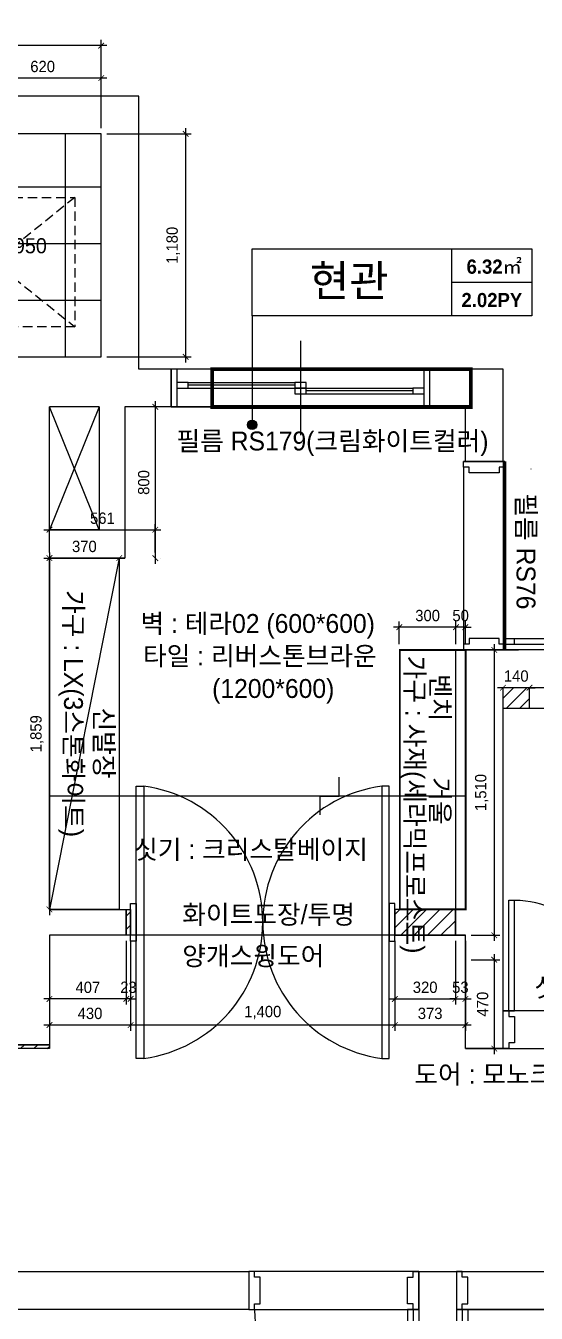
# Model space of a CAD drawing. Header units: millimetres. Extents: x 359270 to 411470, y 57550 to 89768.
# Drawn here: x 374174 to 376879, y 66570 to 73382 of the extents above; entities that cross this region are included whole.
import ezdxf
from ezdxf.enums import TextEntityAlignment as Align

# ---------------------------------------------------------------- set-up
doc = ezdxf.new("R2010")
doc.units = ezdxf.units.MM
doc.header["$LTSCALE"] = 100
doc.header["$PDMODE"] = 3
for name, pattern in [('DASHDOT', [25.4, 12.7, -6.35, 0, -6.35]), ('DASHED', [0.75, 0.5, -0.25]), ('DASHEDX2', [1.5, 1, -0.5])]:
    doc.linetypes.add(name, pattern=pattern)
doc.layers.get('DEFPOINTS').update_dxf_attribs({"color": 248})
for name, color, linetype in [('0-ELC TEXT', 7, 'Continuous'), ('03-TEXT', 3, 'Continuous'), ('03-WAL NEW', 3, 'Continuous'), ('04_FUR', 6, 'Continuous'), ('06-FUR', 6, 'Continuous'), ('07-DIM WAL', 5, 'Continuous'), ('08-HAT', 8, 'Continuous'), ('3.기호.계단선', 30, 'Continuous'), ('C-WALL1', 2, 'Continuous'), ('CO-DO-FR', 7, 'Continuous'), ('CO-DOOR', 8, 'Continuous'), ('F-DOOR', 6, 'Continuous'), ('F-WIN', 4, 'Continuous'), ('FUR', 8, 'DASHED'), ('도면층4', 4, 'Continuous'), ('도면층5', 5, 'Continuous'), ('설비', 140, 'Continuous')]:
    doc.layers.add(name, color=color, linetype=linetype)
doc.styles.add('HY 울릉도 L', font='')
doc.styles.add('넥슨고딕', font='NEXONLv1GothicBold.ttf')
doc.styles.add('코레일둥고', font='Korail_Round_Gothic_Medium.ttf')
doc.styles.get('HY 울릉도 L').set_extended_font_data('HY울릉도L')
doc.linetypes.add('ZIGZAG', pattern='A,0.0001,-0.2,[131,ltypeshp.shx,S=0.2,R=0,X=-0.2,Y=0],-0.4,[131,ltypeshp.shx,S=0.2,R=180,X=0.2,Y=0],-0.2', length=0.8001)
doc.dimstyles.new('30', dxfattribs={"dimscale": 30, "dimtxt": 2, "dimasz": 1, "dimexe": 1, "dimexo": 1, "dimgap": 1, "dimtad": 1, "dimdec": 0, "dimrnd": 0.05, "dimdsep": 46, "dimlunit": 6, "dimtxsty": 'HY 울릉도 L', "dimblk": 'ARCHTICK', "dimcen": 2.5, "dimdle": 1, "dimclrd": 133, "dimclre": 133, "dimclrt": 30, "dimadec": 0, "dimazin": 0, "dimtfac": 1, "dimtdec": 0, "dimtix": 1, "dimtmove": 2, "dimatfit": 3, "dimldrblk": 'ARCHTICK', "dimfxl": 1, "dimlwd": -1, "dimlwe": -1, "dimarcsym": 0})
pattern_1 = [(45, (0, 0), (-35.355339, 35.355339), [])]

# ---------------------------------------------------------------- blocks, each defined once
blk = doc.blocks.new('door')
at = {"layer": '도면층4'}
for p, q in [((30, 1040), (60, 1040)), ((30, 200), (30, 1040)), ((60, 200), (60, 1040)), ((900, 200), (0, 200)), ((30, 200), (60, 200)), ((0, 0), (900, 0))]:
    blk.add_line(p, q, dxfattribs=at)
for points in [[(0, 200), (30, 200), (30, 170), (60, 170), (60, 30), (30, 30), (30, 0), (0, 0), (0, 200)], [(900, 200), (870, 200), (870, 170), (840, 170), (840, 30), (870, 30), (870, 0), (900, 0), (900, 200)]]:
    blk.add_lwpolyline(points, dxfattribs=at)
at = {"layer": '도면층5'}
blk.add_arc((17.6, 188), 852.5, 0.80402, 86.9832, dxfattribs=at)
blk = doc.blocks.new('FLLROP')
blk.add_line((376503, 68570), (374300, 68570))
at = {"layer": 'C-WALL1'}
for p, q in [((374774, 73010), (373954, 73010)), ((374774, 71564.9), (374774, 73010)), ((374574, 72810), (373954, 72810)), ((374574, 71630), (374574, 72810)), ((373500, 71630), (374574, 71630)), ((376702.5, 71564.9), (374774, 71564.9)), ((376702.5, 71076.5), (376702.5, 71564.9)), ((374564, 71365.3), (374300, 71365.3)), ((374300, 70715.3), (374300, 71365.3)), ((374564, 71365.3), (374564, 70715.3)), ((376503, 71365.3), (374700, 71365.3)), ((374700, 71365.3), (374700, 70565.3)), ((376503, 71076.5), (376503, 71365.3)), ((376503, 71076.5), (376702.5, 71076.5)), ((374564, 70715.3), (374300, 70715.3)), ((374300, 69162.8), (374300, 70565.3)), ((374700, 70565.3), (374300, 70565.3)), ((379611, 70079.5), (376503, 70079.5)), ((376503, 68706.3), (376503, 70079.5)), ((376702.5, 67970), (376702.5, 69879.5)), ((379193, 69879.5), (376702.5, 69879.5)), ((374300, 69169.8), (374300, 68706.3)), ((374300, 68570), (374300, 67990)), ((376503, 67970), (376503, 68570)), ((374300, 67990), (373400, 67990)), ((376503, 67970), (377981, 67970)), ((376702.5, 67970), (376503, 67970)), ((376702.5, 67970), (376503, 67970)), ((373046, 66790), (375356, 66790)), ((376256, 66590), (376256, 66790)), ((376256, 66790), (376456, 66790)), ((376456, 66790), (376456, 66590)), ((376456, 66790), (377396, 66790)), ((375356, 66590), (373246, 66590)), ((376256, 66590), (376256, 62330)), ((376456, 66590), (377396, 66590)), ((376456, 66590), (376456, 62322))]:
    blk.add_line(p, q, dxfattribs=at)
at = {"layer": 'C-WALL1', "color": 1}
for p, q in [((374564, 71365.3), (374300, 70715.3)), ((374564, 70715.3), (374300, 71365.3))]:
    blk.add_line(p, q, dxfattribs=at)
at = {"layer": 'C-WALL1'}
for points in [[(374300, 68706.3), (374707, 68706.3), (374707, 68570), (374300, 68570)], [(376503, 68706.3), (376450, 68706.3), (376450, 68570), (376503, 68570)]]:
    blk.add_lwpolyline(points, dxfattribs=at)
at = {"layer": 'F-DOOR'}
for p, q in [((376712.8, 71076.5), (376492.8, 71076.5)), ((376492.8, 71046.5), (376492.8, 70109.5)), ((376712.8, 70109.5), (376712.8, 71046.5)), ((376712.8, 70139.5), (377649.8, 70139.5)), ((376712.8, 70109.5), (376712.8, 70139.5)), ((376712.8, 70109.5), (377649.8, 70109.5)), ((376564, 70079.5), (376784, 70079.5)), ((376784, 70079.5), (376564, 70079.5))]:
    blk.add_line(p, q, dxfattribs=at)
for points in [[(376712.8, 71076.5), (376712.8, 71046.5), (376682.8, 71046.5), (376682.8, 71016.5), (376522.8, 71016.5), (376522.8, 71046.5), (376492.8, 71046.5), (376492.8, 71076.5), (376712.8, 71076.5)], [(376712.8, 70079.5), (376712.8, 70109.5), (376682.8, 70109.5), (376682.8, 70139.5), (376522.8, 70139.5), (376522.8, 70109.5), (376492.8, 70109.5), (376492.8, 70079.5), (376712.8, 70079.5)]]:
    blk.add_lwpolyline(points, dxfattribs=at)
at = {"layer": 'F-DOOR', "color": 1, "linetype": 'DASHDOT', "ltscale": 0.3}
blk.add_arc((376712.8, 70109.5), 937, 0, 90, dxfattribs=at)
at = {"layer": 'F-WIN'}
for p, q in [((375629.3, 71714.9), (375629.3, 71214.9)), ((376314.3, 71564.9), (374944.3, 71564.9)), ((374944.3, 71364.9), (374944.3, 71564.9)), ((376314.3, 71564.9), (374944.3, 71564.9)), ((374944.3, 71564.9), (374944.3, 71364.9)), ((374974.3, 71564.9), (374974.3, 71364.9)), ((376284.3, 71364.9), (376284.3, 71564.9)), ((376314.3, 71364.9), (376314.3, 71564.9)), ((376314.3, 71364.9), (376314.3, 71564.9)), ((376314.3, 71364.9), (376314.3, 71564.9)), ((375034.3, 71494.9), (375599.3, 71494.9)), ((375599.3, 71479.9), (375034.3, 71479.9)), ((375034.3, 71464.9), (375599.3, 71464.9)), ((375659.3, 71464.9), (376224.3, 71464.9)), ((376224.3, 71449.9), (375659.3, 71449.9)), ((375659.3, 71434.9), (376224.3, 71434.9)), ((376314.3, 71364.9), (374944.3, 71364.9)), ((374944.3, 71364.9), (376314.3, 71364.9))]:
    blk.add_line(p, q, dxfattribs=at)
for points in [[(375034.3, 71464.9), (375034.3, 71494.9), (374974.3, 71494.9), (374974.3, 71464.9)], [(375659.3, 71464.9), (375659.3, 71494.9), (375599.3, 71494.9), (375599.3, 71464.9)], [(375659.3, 71434.9), (375659.3, 71464.9), (375599.3, 71464.9), (375599.3, 71434.9)], [(376284.3, 71434.9), (376284.3, 71464.9), (376224.3, 71464.9), (376224.3, 71434.9)]]:
    blk.add_lwpolyline(points, close=True, dxfattribs=at)
at = {"layer": '도면층4'}
for p, q in [((376732.5, 68755), (376762.5, 68755)), ((376732.5, 68170), (376732.5, 68755)), ((376762.5, 68170), (376762.5, 68755)), ((377347.5, 68170), (376702.5, 68170)), ((376732.5, 68170), (376762.5, 68170)), ((376702.5, 67970), (377347.5, 67970))]:
    blk.add_line(p, q, dxfattribs=at)
blk.add_lwpolyline([(376702.5, 68170), (376732.5, 68170), (376732.5, 68140), (376762.5, 68140), (376762.5, 68000), (376732.5, 68000), (376732.5, 67970), (376702.5, 67970), (376702.5, 68170)], dxfattribs=at)
at = {"layer": '도면층5'}
blk.add_arc((376752.4, 68189), 565.4, 358.07205, 88.7229, dxfattribs=at)
at = {"layer": 'C-WALL1', "rotation": 180}
blk.add_blockref('door', (376256, 66790), dxfattribs=at)
at = {"layer": 'C-WALL1', "xscale": -1, "rotation": 180}
blk.add_blockref('door', (376456, 66790), dxfattribs=at)
blk = doc.blocks.new('_ArchTick')
at = {"color": 0, "linetype": 'ByBlock', "const_width": 0.15}
blk.add_lwpolyline([(-0.5, -0.5), (0.5, 0.5)], dxfattribs=at)
blk = doc.blocks.new('*D183')
at = {"layer": '07-DIM WAL', "color": 133}
blk.add_line((377472.5, 69879.5), (376812.5, 69879.5), dxfattribs=at)
at = {"layer": 'DEFPOINTS', "color": 0}
for p in [(376842.5, 69879.5), (376842.5, 69879.5), (377442.5, 69879.5)]:
    blk.add_point(p, dxfattribs=at)
at = {"layer": '07-DIM WAL', "color": 133, "xscale": 30, "yscale": 30, "zscale": 30, "rotation": 180}
blk.add_blockref('_ArchTick', (376842.5, 69879.5), dxfattribs=at)
at = {"layer": '07-DIM WAL', "color": 133, "xscale": 30, "yscale": 30, "zscale": 30}
blk.add_blockref('_ArchTick', (377442.5, 69879.5), dxfattribs=at)
at = {"layer": '07-DIM WAL', "color": 30, "insert": (377142.5, 69940.8), "char_height": 60, "attachment_point": 5, "style": 'HY 울릉도 L'}
blk.add_mtext('600', dxfattribs=at)
blk = doc.blocks.new('*D138')
at = {"layer": '07-DIM WAL', "color": 133}
for p, q in [((376702.5, 69879.5), (376672.5, 69879.5)), ((376842.5, 69879.5), (376702.5, 69879.5)), ((376842.5, 69879.5), (376872.5, 69879.5))]:
    blk.add_line(p, q, dxfattribs=at)
at = {"layer": 'DEFPOINTS', "color": 0}
for p in [(376702.5, 69879.5), (376702.5, 69879.5), (376842.5, 69879.5)]:
    blk.add_point(p, dxfattribs=at)
at = {"layer": '07-DIM WAL', "color": 133, "xscale": 30, "yscale": 30, "zscale": 30}
blk.add_blockref('_ArchTick', (376702.5, 69879.5), dxfattribs=at)
at = {"layer": '07-DIM WAL', "color": 133, "xscale": 30, "yscale": 30, "zscale": 30, "rotation": 180}
blk.add_blockref('_ArchTick', (376842.5, 69879.5), dxfattribs=at)
at = {"layer": '07-DIM WAL', "color": 30, "insert": (376772.5, 69940.8), "char_height": 60, "attachment_point": 5, "style": 'HY 울릉도 L'}
blk.add_mtext('140', dxfattribs=at)
blk = doc.blocks.new('*D184')
at = {"layer": '07-DIM WAL', "color": 133}
for p, q in [((376483, 70199.5), (376123.2, 70199.5)), ((376153.2, 70109.5), (376153.2, 70229.5)), ((376453, 70109.5), (376453, 70229.5))]:
    blk.add_line(p, q, dxfattribs=at)
at = {"layer": 'DEFPOINTS', "color": 0}
for p in [(376153.2, 70199.5), (376153.2, 70079.5), (376453, 70079.5)]:
    blk.add_point(p, dxfattribs=at)
at = {"layer": '07-DIM WAL', "color": 133, "xscale": 30, "yscale": 30, "zscale": 30, "rotation": 180}
blk.add_blockref('_ArchTick', (376153.2, 70199.5), dxfattribs=at)
at = {"layer": '07-DIM WAL', "color": 133, "xscale": 30, "yscale": 30, "zscale": 30}
blk.add_blockref('_ArchTick', (376453, 70199.5), dxfattribs=at)
at = {"layer": '07-DIM WAL', "color": 30, "insert": (376303.1, 70260.9), "char_height": 60, "attachment_point": 5, "style": 'HY 울릉도 L'}
blk.add_mtext('300', dxfattribs=at)
blk = doc.blocks.new('*D139')
at = {"layer": '07-DIM WAL', "color": 133}
for p, q in [((376655.8, 70109.5), (376655.8, 68540)), ((376533, 70079.5), (376685.8, 70079.5)), ((376533, 68570), (376685.8, 68570))]:
    blk.add_line(p, q, dxfattribs=at)
at = {"layer": 'DEFPOINTS', "color": 0}
for p in [(376503, 70079.5), (376503, 68570), (376655.8, 68570)]:
    blk.add_point(p, dxfattribs=at)
at = {"layer": '07-DIM WAL', "color": 133, "xscale": 30, "yscale": 30, "zscale": 30}
for p, rotation in [((376655.8, 70079.5), 90), ((376655.8, 68570), 270)]:
    blk.add_blockref('_ArchTick', p, dxfattribs=dict(at, rotation=rotation))
at = {"layer": '07-DIM WAL', "color": 30, "insert": (376589.8, 69324.8), "char_height": 60, "attachment_point": 5, "rotation": 90, "style": 'HY 울릉도 L'}
blk.add_mtext('1,510', dxfattribs=at)
blk = doc.blocks.new('*D166')
at = {"layer": '07-DIM WAL', "color": 133}
for p, q in [((374300, 70595.3), (374300, 68676.3)), ((374330, 70565.3), (374330, 70565.3)), ((374330, 68706.3), (374330, 68706.3))]:
    blk.add_line(p, q, dxfattribs=at)
at = {"layer": 'DEFPOINTS', "color": 0}
for p in [(374300, 70565.3), (374300, 68706.3), (374300, 68706.3)]:
    blk.add_point(p, dxfattribs=at)
at = {"layer": '07-DIM WAL', "color": 133, "xscale": 30, "yscale": 30, "zscale": 30}
for p, rotation in [((374300, 70565.3), 90), ((374300, 68706.3), 270)]:
    blk.add_blockref('_ArchTick', p, dxfattribs=dict(at, rotation=rotation))
at = {"layer": '07-DIM WAL', "color": 30, "insert": (374234, 69635.8), "char_height": 60, "attachment_point": 5, "rotation": 90, "style": 'HY 울릉도 L'}
blk.add_mtext('1,859', dxfattribs=at)
blk = doc.blocks.new('*D193')
at = {"layer": '07-DIM WAL', "color": 133}
for p, q in [((374270, 70565.3), (374700, 70565.3)), ((374300, 70535.3), (374300, 70535.3))]:
    blk.add_line(p, q, dxfattribs=at)
at = {"layer": 'DEFPOINTS', "color": 0}
for p in [(374300, 70565.3), (374670, 70565.3), (374670, 70565.3)]:
    blk.add_point(p, dxfattribs=at)
at = {"layer": '07-DIM WAL', "color": 133, "xscale": 30, "yscale": 30, "zscale": 30, "rotation": 180}
blk.add_blockref('_ArchTick', (374300, 70565.3), dxfattribs=at)
at = {"layer": '07-DIM WAL', "color": 133, "xscale": 30, "yscale": 30, "zscale": 30}
blk.add_blockref('_ArchTick', (374670, 70565.3), dxfattribs=at)
at = {"layer": '07-DIM WAL', "color": 30, "insert": (374485, 70626.7), "char_height": 60, "attachment_point": 5, "style": 'HY 울릉도 L'}
blk.add_mtext('370', dxfattribs=at)
blk = doc.blocks.new('*D177')
at = {"layer": '07-DIM WAL', "color": 133}
for p, q in [((376655.8, 68470), (376655.8, 67940)), ((376533, 68440), (376685.8, 68440)), ((376533, 67970), (376685.8, 67970))]:
    blk.add_line(p, q, dxfattribs=at)
at = {"layer": 'DEFPOINTS', "color": 0}
for p in [(376503, 68440), (376503, 67970), (376655.8, 67970)]:
    blk.add_point(p, dxfattribs=at)
at = {"layer": '07-DIM WAL', "color": 133, "xscale": 30, "yscale": 30, "zscale": 30}
for p, rotation in [((376655.8, 68440), 90), ((376655.8, 67970), 270)]:
    blk.add_blockref('_ArchTick', p, dxfattribs=dict(at, rotation=rotation))
at = {"layer": '07-DIM WAL', "color": 30, "insert": (376594.5, 68205), "char_height": 60, "attachment_point": 5, "rotation": 90, "style": 'HY 울릉도 L'}
blk.add_mtext('470', dxfattribs=at)
blk = doc.blocks.new('*D202')
at = {"layer": '07-DIM WAL', "color": 133}
for p, q in [((376453, 70199.5), (376423, 70199.5)), ((376453, 70109.5), (376453, 70229.5)), ((376503, 70199.5), (376453, 70199.5)), ((376503, 70109.5), (376503, 70229.5)), ((376503, 70199.5), (376533, 70199.5))]:
    blk.add_line(p, q, dxfattribs=at)
at = {"layer": 'DEFPOINTS', "color": 0}
for p in [(376453, 70199.5), (376453, 70079.5), (376503, 70079.5)]:
    blk.add_point(p, dxfattribs=at)
at = {"layer": '07-DIM WAL', "color": 133, "xscale": 30, "yscale": 30, "zscale": 30}
blk.add_blockref('_ArchTick', (376453, 70199.5), dxfattribs=at)
at = {"layer": '07-DIM WAL', "color": 133, "xscale": 30, "yscale": 30, "zscale": 30, "rotation": 180}
blk.add_blockref('_ArchTick', (376503, 70199.5), dxfattribs=at)
at = {"layer": '07-DIM WAL', "color": 30, "insert": (376478, 70260.8), "char_height": 60, "attachment_point": 5, "style": 'HY 울릉도 L'}
blk.add_mtext('50', dxfattribs=at)
blk = doc.blocks.new('*D178')
at = {"layer": '07-DIM WAL', "color": 133}
for p, q in [((374270, 70715.3), (374890.8, 70715.3)), ((374300, 70595.3), (374300, 70745.3)), ((374860.8, 70595.3), (374860.8, 70745.3))]:
    blk.add_line(p, q, dxfattribs=at)
at = {"layer": 'DEFPOINTS', "color": 0}
for p in [(374860.8, 70715.3), (374300, 70565.3), (374860.8, 70565.3)]:
    blk.add_point(p, dxfattribs=at)
at = {"layer": '07-DIM WAL', "color": 133, "xscale": 30, "yscale": 30, "zscale": 30, "rotation": 180}
blk.add_blockref('_ArchTick', (374300, 70715.3), dxfattribs=at)
at = {"layer": '07-DIM WAL', "color": 133, "xscale": 30, "yscale": 30, "zscale": 30}
blk.add_blockref('_ArchTick', (374860.8, 70715.3), dxfattribs=at)
at = {"layer": '07-DIM WAL', "color": 30, "insert": (374580.4, 70776), "char_height": 60, "attachment_point": 5, "style": 'HY 울릉도 L'}
blk.add_mtext('561', dxfattribs=at)
blk = doc.blocks.new('*D274')
at = {"color": 133}
for p, q in [((374860.8, 71395.3), (374860.8, 70535.3)), ((374890.8, 71365.3), (374890.8, 71365.3)), ((374890.8, 70565.3), (374890.8, 70565.3))]:
    blk.add_line(p, q, dxfattribs=at)
at = {"layer": 'DEFPOINTS', "color": 0}
for p in [(374860.8, 71365.3), (374860.8, 70565.3), (374860.8, 70565.3)]:
    blk.add_point(p, dxfattribs=at)
at = {"color": 133, "xscale": 30, "yscale": 30, "zscale": 30}
for p, rotation in [((374860.8, 71365.3), 90), ((374860.8, 70565.3), 270)]:
    blk.add_blockref('_ArchTick', p, dxfattribs=dict(at, rotation=rotation))
at = {"color": 30, "insert": (374799.5, 70965.3), "char_height": 60, "attachment_point": 5, "rotation": 90, "style": 'HY 울릉도 L'}
blk.add_mtext('800', dxfattribs=at)
blk = doc.blocks.new('D-016')
at = {"layer": 'CO-DO-FR'}
for points in [[(0, 200), (30, 200), (30, 0), (0, 0)], [(1400, 200), (1370, 200), (1370, 0), (1400, 0)]]:
    blk.add_lwpolyline(points, close=True, dxfattribs=at)
at = {"layer": 'CO-DOOR'}
for points in [[(30, -620), (30, 820), (70, 820), (70, -620)], [(1370, -620), (1370, 820), (1330, 820), (1330, -620)]]:
    blk.add_lwpolyline(points, close=True, dxfattribs=at)
for centre, start, end in [((-26.4, 100), 277.62815, 82.37185), ((1426.4, 100), 97.62815, 262.37185)]:
    blk.add_arc(centre, 726.4, start, end, dxfattribs=at)
blk = doc.blocks.new('*D275')
at = {"color": 133}
for p, q in [((376130, 68540), (376130, 68202.6)), ((376450, 68540), (376450, 68202.6)), ((376100, 68232.6), (376480, 68232.6))]:
    blk.add_line(p, q, dxfattribs=at)
at = {"layer": 'DEFPOINTS', "color": 0}
for p in [(376130, 68570), (376450, 68570), (376450, 68232.6)]:
    blk.add_point(p, dxfattribs=at)
at = {"color": 133, "xscale": 30, "yscale": 30, "zscale": 30, "rotation": 180}
blk.add_blockref('_ArchTick', (376130, 68232.6), dxfattribs=at)
at = {"color": 133, "xscale": 30, "yscale": 30, "zscale": 30}
blk.add_blockref('_ArchTick', (376450, 68232.6), dxfattribs=at)
at = {"color": 30, "insert": (376290, 68293.9), "char_height": 60, "attachment_point": 5, "style": 'HY 울릉도 L'}
blk.add_mtext('320', dxfattribs=at)
blk = doc.blocks.new('*D276')
at = {"color": 133}
for p, q in [((376450, 68540), (376450, 68202.6)), ((376503, 68540), (376503, 68202.6)), ((376450, 68232.6), (376420, 68232.6)), ((376450, 68232.6), (376503, 68232.6)), ((376503, 68232.6), (376533, 68232.6))]:
    blk.add_line(p, q, dxfattribs=at)
at = {"layer": 'DEFPOINTS', "color": 0}
for p in [(376450, 68570), (376503, 68570), (376503, 68232.6)]:
    blk.add_point(p, dxfattribs=at)
at = {"color": 133, "xscale": 30, "yscale": 30, "zscale": 30}
blk.add_blockref('_ArchTick', (376450, 68232.6), dxfattribs=at)
at = {"color": 133, "xscale": 30, "yscale": 30, "zscale": 30, "rotation": 180}
blk.add_blockref('_ArchTick', (376503, 68232.6), dxfattribs=at)
at = {"color": 30, "insert": (376476.5, 68293.9), "char_height": 60, "attachment_point": 5, "style": 'HY 울릉도 L'}
blk.add_mtext('53', dxfattribs=at)
blk = doc.blocks.new('*D277')
at = {"color": 133}
for p, q in [((376130, 68540), (376130, 68064.5)), ((376503, 68540), (376503, 68064.5)), ((376533, 68094.5), (376100, 68094.5))]:
    blk.add_line(p, q, dxfattribs=at)
at = {"layer": 'DEFPOINTS', "color": 0}
for p in [(376130, 68570), (376503, 68570), (376130, 68094.5)]:
    blk.add_point(p, dxfattribs=at)
at = {"color": 133, "xscale": 30, "yscale": 30, "zscale": 30, "rotation": 180}
blk.add_blockref('_ArchTick', (376130, 68094.5), dxfattribs=at)
at = {"color": 133, "xscale": 30, "yscale": 30, "zscale": 30}
blk.add_blockref('_ArchTick', (376503, 68094.5), dxfattribs=at)
at = {"color": 30, "insert": (376316.5, 68155.8), "char_height": 60, "attachment_point": 5, "style": 'HY 울릉도 L'}
blk.add_mtext('373', dxfattribs=at)
blk = doc.blocks.new('*D278')
at = {"color": 133}
for p, q in [((374730, 68540), (374730, 68064.5)), ((376130, 68540), (376130, 68064.5)), ((376160, 68094.5), (374700, 68094.5))]:
    blk.add_line(p, q, dxfattribs=at)
at = {"layer": 'DEFPOINTS', "color": 0}
for p in [(374730, 68570), (376130, 68570), (374730, 68094.5)]:
    blk.add_point(p, dxfattribs=at)
at = {"color": 133, "xscale": 30, "yscale": 30, "zscale": 30, "rotation": 180}
blk.add_blockref('_ArchTick', (374730, 68094.5), dxfattribs=at)
at = {"color": 133, "xscale": 30, "yscale": 30, "zscale": 30}
blk.add_blockref('_ArchTick', (376130, 68094.5), dxfattribs=at)
at = {"color": 30, "insert": (375430, 68160.4), "char_height": 60, "attachment_point": 5, "style": 'HY 울릉도 L'}
blk.add_mtext('1,400', dxfattribs=at)
blk = doc.blocks.new('*D279')
at = {"color": 133}
for p, q in [((374707, 68540), (374707, 68202.6)), ((374730, 68540), (374730, 68202.6)), ((374707, 68232.6), (374677, 68232.6)), ((374730, 68232.6), (374707, 68232.6)), ((374730, 68232.6), (374760, 68232.6))]:
    blk.add_line(p, q, dxfattribs=at)
at = {"layer": 'DEFPOINTS', "color": 0}
for p in [(374707, 68570), (374730, 68570), (374707, 68232.6)]:
    blk.add_point(p, dxfattribs=at)
at = {"color": 133, "xscale": 30, "yscale": 30, "zscale": 30}
blk.add_blockref('_ArchTick', (374707, 68232.6), dxfattribs=at)
at = {"color": 133, "xscale": 30, "yscale": 30, "zscale": 30, "rotation": 180}
blk.add_blockref('_ArchTick', (374730, 68232.6), dxfattribs=at)
at = {"color": 30, "insert": (374718.5, 68293.9), "char_height": 60, "attachment_point": 5, "style": 'HY 울릉도 L'}
blk.add_mtext('23', dxfattribs=at)
blk = doc.blocks.new('*D280')
at = {"color": 133}
for p, q in [((374300, 68540), (374300, 68202.6)), ((374707, 68540), (374707, 68202.6)), ((374737, 68232.6), (374270, 68232.6))]:
    blk.add_line(p, q, dxfattribs=at)
at = {"layer": 'DEFPOINTS', "color": 0}
for p in [(374300, 68570), (374707, 68570), (374300, 68232.6)]:
    blk.add_point(p, dxfattribs=at)
at = {"color": 133, "xscale": 30, "yscale": 30, "zscale": 30, "rotation": 180}
blk.add_blockref('_ArchTick', (374300, 68232.6), dxfattribs=at)
at = {"color": 133, "xscale": 30, "yscale": 30, "zscale": 30}
blk.add_blockref('_ArchTick', (374707, 68232.6), dxfattribs=at)
at = {"color": 30, "insert": (374503.5, 68293.8), "char_height": 60, "attachment_point": 5, "style": 'HY 울릉도 L'}
blk.add_mtext('407', dxfattribs=at)
blk = doc.blocks.new('*D281')
at = {"color": 133}
for p, q in [((374300, 68540), (374300, 68064.5)), ((374730, 68540), (374730, 68064.5)), ((374760, 68094.5), (374270, 68094.5))]:
    blk.add_line(p, q, dxfattribs=at)
at = {"layer": 'DEFPOINTS', "color": 0}
for p in [(374300, 68570), (374730, 68570), (374300, 68094.5)]:
    blk.add_point(p, dxfattribs=at)
at = {"color": 133, "xscale": 30, "yscale": 30, "zscale": 30, "rotation": 180}
blk.add_blockref('_ArchTick', (374300, 68094.5), dxfattribs=at)
at = {"color": 133, "xscale": 30, "yscale": 30, "zscale": 30}
blk.add_blockref('_ArchTick', (374730, 68094.5), dxfattribs=at)
at = {"color": 30, "insert": (374515, 68155.8), "char_height": 60, "attachment_point": 5, "style": 'HY 울릉도 L'}
blk.add_mtext('430', dxfattribs=at)
blk = doc.blocks.new('*D282')
at = {"layer": '07-DIM WAL', "color": 133}
for p, q in [((376450, 68540), (376450, 68202.6)), ((376503, 68540), (376503, 68202.6)), ((376450, 68232.6), (376420, 68232.6)), ((376450, 68232.6), (376503, 68232.6)), ((376503, 68232.6), (376533, 68232.6))]:
    blk.add_line(p, q, dxfattribs=at)
at = {"layer": 'DEFPOINTS', "color": 0}
for p in [(376450, 68570), (376503, 68570), (376503, 68232.6)]:
    blk.add_point(p, dxfattribs=at)
at = {"layer": '07-DIM WAL', "color": 133, "xscale": 30, "yscale": 30, "zscale": 30}
blk.add_blockref('_ArchTick', (376450, 68232.6), dxfattribs=at)
at = {"layer": '07-DIM WAL', "color": 133, "xscale": 30, "yscale": 30, "zscale": 30, "rotation": 180}
blk.add_blockref('_ArchTick', (376503, 68232.6), dxfattribs=at)
at = {"layer": '07-DIM WAL', "color": 30, "insert": (376476.5, 68293.9), "char_height": 60, "attachment_point": 5, "style": 'HY 울릉도 L'}
blk.add_mtext('53', dxfattribs=at)
blk = doc.blocks.new('*D283')
at = {"layer": '07-DIM WAL', "color": 133}
for p, q in [((375021.2, 72840), (375021.2, 71600)), ((374604, 72810), (375051.2, 72810)), ((374604, 71630), (375051.2, 71630))]:
    blk.add_line(p, q, dxfattribs=at)
at = {"layer": 'DEFPOINTS', "color": 0}
for p in [(374574, 72810), (374574, 71630), (375021.2, 71630)]:
    blk.add_point(p, dxfattribs=at)
at = {"layer": '07-DIM WAL', "color": 133, "xscale": 30, "yscale": 30, "zscale": 30}
for p, rotation in [((375021.2, 72810), 90), ((375021.2, 71630), 270)]:
    blk.add_blockref('_ArchTick', p, dxfattribs=dict(at, rotation=rotation))
at = {"layer": '07-DIM WAL', "color": 30, "insert": (374955.2, 72220), "char_height": 60, "attachment_point": 5, "rotation": 90, "style": 'HY 울릉도 L'}
blk.add_mtext('1,180', dxfattribs=at)
blk = doc.blocks.new('*D284')
at = {"layer": '07-DIM WAL', "color": 133}
for p, q in [((374604, 73104.9), (373924, 73104.9)), ((373954, 72840), (373954, 73134.9)), ((374574, 72840), (374574, 73134.9))]:
    blk.add_line(p, q, dxfattribs=at)
at = {"layer": 'DEFPOINTS', "color": 0}
for p in [(373954, 73104.9), (373954, 72810), (374574, 72810)]:
    blk.add_point(p, dxfattribs=at)
at = {"layer": '07-DIM WAL', "color": 133, "xscale": 30, "yscale": 30, "zscale": 30, "rotation": 180}
blk.add_blockref('_ArchTick', (373954, 73104.9), dxfattribs=at)
at = {"layer": '07-DIM WAL', "color": 133, "xscale": 30, "yscale": 30, "zscale": 30}
blk.add_blockref('_ArchTick', (374574, 73104.9), dxfattribs=at)
at = {"layer": '07-DIM WAL', "color": 30, "insert": (374264, 73166.1), "char_height": 60, "attachment_point": 5, "style": 'HY 울릉도 L'}
blk.add_mtext('620', dxfattribs=at)
blk = doc.blocks.new('*D286')
at = {"layer": '07-DIM WAL', "color": 133}
for p, q in [((372954, 72840), (372954, 73306.7)), ((374574, 72840), (374574, 73306.7)), ((374604, 73276.7), (372924, 73276.7))]:
    blk.add_line(p, q, dxfattribs=at)
at = {"layer": 'DEFPOINTS', "color": 0}
for p in [(372954, 73276.7), (372954, 72810), (374574, 72810)]:
    blk.add_point(p, dxfattribs=at)
at = {"layer": '07-DIM WAL', "color": 133, "xscale": 30, "yscale": 30, "zscale": 30, "rotation": 180}
blk.add_blockref('_ArchTick', (372954, 73276.7), dxfattribs=at)
at = {"layer": '07-DIM WAL', "color": 133, "xscale": 30, "yscale": 30, "zscale": 30}
blk.add_blockref('_ArchTick', (374574, 73276.7), dxfattribs=at)
at = {"layer": '07-DIM WAL', "color": 30, "insert": (373764, 73342.6), "char_height": 60, "attachment_point": 5, "style": 'HY 울릉도 L'}
blk.add_mtext('1,620', dxfattribs=at)

msp = doc.modelspace()

# ---------------------------------------------------------------- hatches: boundary and pattern name
at = {"layer": '0-ELC TEXT'}
h = msp.add_hatch(color=256, dxfattribs=at)
h.dxf.hatch_style = 1
edge = h.paths.add_edge_path()
edge.add_arc((375373.3, 71269.9), 25, -270, 90, ccw=False)
at = {"layer": '03-WAL NEW'}
h = msp.add_hatch(dxfattribs=at)
h.set_pattern_fill('_USER', color=8, scale=300, double=1, pattern_type=0)
h.set_pattern_definition([(0, (372584, 71630), (0, 300), []), (90, (372584, 71630), (-300, 2e-14), [])])
h.paths.add_polyline_path([(372584, 72810), (372584, 71630), (374574, 71630), (374574, 72810)])
h = msp.add_hatch(dxfattribs=at)
h.set_pattern_fill('_USER', color=256, scale=50, angle=45, pattern_type=0)
h.set_pattern_definition(pattern_1)
h.paths.add_polyline_path([(373400, 67990), (374300, 67990), (374300, 67970), (373400, 67970)])
at = {"layer": '08-HAT'}
h = msp.add_hatch(dxfattribs=at)
h.set_pattern_fill('_USER', color=256, scale=50, angle=45, pattern_type=0)
h.set_pattern_definition([(45, (-218, -1e-11), (-35.355339, 35.355339), [])])
h.paths.add_polyline_path([(378050, 69879.5), (377442.5, 69879.5), (377442.5, 69769.5), (378050, 69769.5)])
h.paths.add_polyline_path([(376842.5, 69879.5), (376702.5, 69879.5), (376702.5, 69769.5), (376842.5, 69769.5)])
h.paths.add_polyline_path([(378362.8, 69169.5), (378362.8, 69879.5), (378050, 69879.5), (378050, 69769.5), (378145.2, 69769.5), (378342.8, 69769.5), (378342.8, 69169.5)])
h.paths.add_polyline_path([(378382.8, 69769.5), (378382.8, 69169.5), (378462.8, 69169.5), (378462.8, 69769.5)])
h = msp.add_hatch(dxfattribs=at)
h.set_pattern_fill('_USER', color=256, scale=50, angle=45, pattern_type=0)
h.set_pattern_definition(pattern_1)
h.paths.add_polyline_path([(376450, 68706.3), (376130, 68706.3), (376130, 68570), (376450, 68570)])
h.paths.add_polyline_path([(374730, 68706.3), (374707, 68706.3), (374707, 68570), (374730, 68570)])

# ---------------------------------------------------------------- linework, layer by layer
msp.add_line((376503, 69306.3), (374300, 69306.3))
msp.add_lwpolyline([(375734, 69206.3), (375734, 69306.3), (375834, 69306.3), (375834, 69406.3)])
at = {"layer": '0-ELC TEXT'}
for p, q in [((376430.5, 71848), (376430.5, 72201.8)), ((376430.5, 72024.9), (376855.2, 72024.9)), ((375373.3, 71848), (375373.3, 71269.9))]:
    msp.add_line(p, q, dxfattribs=at)
msp.add_lwpolyline([(375373.3, 72201.8), (376855.2, 72201.8), (376855.2, 71848), (375373.3, 71848)], close=True, dxfattribs=at)
msp.add_circle((375373.3, 71269.9), 25, dxfattribs=at)
at = {"layer": '03-WAL NEW'}
for p, q in [((376842.5, 69769.5), (376842.5, 69879.5)), ((378342.8, 69769.5), (376702.5, 69769.5))]:
    msp.add_line(p, q, dxfattribs=at)
for points in [[(374707, 68706.3), (374730, 68706.3), (374730, 68570), (374707, 68570)], [(376450, 68706.3), (376130, 68706.3), (376130, 68570), (376450, 68570)], [(373400, 67990), (374300, 67990), (374300, 67970), (373400, 67970)]]:
    msp.add_lwpolyline(points, close=True, dxfattribs=at)
at = {"layer": '04_FUR'}
msp.add_line((374670, 70565.3), (374300, 68706.3), dxfattribs=at)
for points in [[(374670, 68706.3), (374300, 68706.3), (374300, 70565.3), (374670, 70565.3)], [(376453, 70079.5), (376503, 70079.5), (376503, 68706.3), (376453, 68706.3)]]:
    msp.add_lwpolyline(points, close=True, dxfattribs=at)
msp.add_lwpolyline([(376453, 70079.5), (376156, 70079.5), (376156, 68706.3), (376453, 68706.3), (376453, 70079.5)], dxfattribs=at)
at = {"layer": '3.기호.계단선', "linetype": 'ZIGZAG', "const_width": 10}
msp.add_lwpolyline([(376156, 70079.5), (376505.8, 70079.5), (376505.8, 68706.3), (376156, 68706.3)], close=True, dxfattribs=at)
at = {"layer": 'FUR'}
for p, q in [((374434.9, 72474.1), (373584.9, 71788.1)), ((373584.9, 72474.1), (374434.9, 71788.1)), ((376764, 70109.5), (376764, 70139.5))]:
    msp.add_line(p, q, dxfattribs=at)
msp.add_lwpolyline([(374434.9, 72474.1), (374434.9, 71788.1), (373584.9, 71788.1), (373584.9, 72474.1)], close=True, dxfattribs=at)
at = {"layer": '설비', "color": 140, "const_width": 20}
msp.add_lwpolyline([(375162.3, 71564.9), (376532.3, 71564.9), (376532.3, 71364.9), (375162.3, 71364.9)], close=True, dxfattribs=at)
msp.add_lwpolyline([(376710.8, 71076.5), (376710.8, 70079.5)], dxfattribs=at)

# ---------------------------------------------------------------- block references
msp.add_blockref('FLLROP', (0, 0))
at = {"layer": 'CO-DOOR'}
msp.add_blockref('D-016', (374730, 68538.2), dxfattribs=at)

# ---------------------------------------------------------------- texts
at = {"layer": '0-ELC TEXT', "style": '코레일둥고'}
for s, p in [('벤치', (376319.7, 69951.8)), ('신발장', (374539, 69774.9)), ('거울', (376319.5, 69405.6))]:
    msp.add_text(s, height=100, rotation=270, dxfattribs=at).set_placement(p)
msp.add_text('양개스윙도어', height=100, dxfattribs=at).set_placement((375003.3, 68410.1))
at = {"layer": '03-TEXT'}
for s, height, style, p in [('6.32㎡', 75, '넥슨고딕', (376656.1, 72070)), ('현관', 166.67, '코레일둥고', (375888, 71949.5)), ('2.02PY', 75, '넥슨고딕', (376643.3, 71893.1))]:
    msp.add_text(s, height=height, dxfattribs=dict(at, style=style)).set_placement(p, align=Align.CENTER)
at = {"layer": '06-FUR', "color": 7, "linetype": 'DASHEDX2', "style": '코레일둥고'}
msp.add_text('686*850*950', height=80, dxfattribs=at).set_placement((373681, 72178))
at = {"layer": '설비', "color": 140, "style": '코레일둥고'}
for s, p in [('필름 RS179(크림화이트컬러)', (374972.8, 71134.8)), ('벽 : 테라02 (600*600)', (374782, 70169.3)), ('타일 : 리버스톤브라운', (374795.3, 69997.5)), ('(1200*600)', (375161.7, 69825.3)), ('싯기 : 크리스탈베이지', (374748.3, 68973.7)), ('화이트도장/투명', (375003.3, 68629.5)), ('싯기 : 크리스탈베이지', (376868.4, 68244.2)), ('도어 : 모노크림(필름RS171)', (376232.9, 67784))]:
    msp.add_text(s, height=100, dxfattribs=at).set_placement(p)
for s, p in [('필름 RS76', (376774.3, 70908.1)), ('가구 : LX(3스톤화이트)', (374377.3, 70396.3)), ('가구 : 사재(세라믹프로스트)', (376185.7, 70049.7))]:
    msp.add_text(s, height=100, rotation=270, dxfattribs=at).set_placement(p)

# ---------------------------------------------------------------- dimensions: what is measured, and where the dimension line sits
dim = msp.add_linear_dim(base=(374860.8, 70565.3), p1=(374860.8, 71365.3), p2=(374860.8, 70565.3), angle=90, dimstyle='30', override={"dimfxl": 1.25})
dim.commit()
dim.dimension.update_dxf_attribs({"geometry": '*D274', "text_midpoint": (374799.5, 70965.3)})
for base, p1, p2, picture, middle in [((374300, 68232.6), (374707, 68570), (374300, 68570), '*D280', (374503.5, 68293.8)), ((374300, 68094.5), (374730, 68570), (374300, 68570), '*D281', (374515, 68155.8)), ((374707, 68232.6), (374730, 68570), (374707, 68570), '*D279', (374718.5, 68293.9)), ((374730, 68094.5), (376130, 68570), (374730, 68570), '*D278', (375430, 68160.4)), ((376450, 68232.6), (376130, 68570), (376450, 68570), '*D275', (376290, 68293.9)), ((376130, 68094.5), (376503, 68570), (376130, 68570), '*D277', (376316.5, 68155.8)), ((376503, 68232.6), (376450, 68570), (376503, 68570), '*D276', (376476.5, 68293.9))]:
    dim = msp.add_linear_dim(base=base, p1=p1, p2=p2, dimstyle='30', override={"dimfxl": 1.25})
    dim.commit()
    dim.dimension.update_dxf_attribs({"geometry": picture, "text_midpoint": middle})
at = {"layer": '07-DIM WAL'}
for base, p1, p2, picture, middle in [((372954, 73276.7), (374574, 72810), (372954, 72810), '*D286', (373764, 73342.6)), ((373954, 73104.9), (374574, 72810), (373954, 72810), '*D284', (374264, 73166.1)), ((374860.8, 70715.3), (374300, 70565.3), (374860.8, 70565.3), '*D178', (374580.4, 70776)), ((374670, 70565.3), (374300, 70565.3), (374670, 70565.3), '*D193', (374485, 70626.7)), ((376153.2, 70199.5), (376453, 70079.5), (376153.2, 70079.5), '*D184', (376303.1, 70260.9)), ((376453, 70199.5), (376503, 70079.5), (376453, 70079.5), '*D202', (376478, 70260.8)), ((376702.5, 69879.5), (376842.5, 69879.5), (376702.5, 69879.5), '*D138', (376772.5, 69940.8)), ((376842.5, 69879.5), (377442.5, 69879.5), (376842.5, 69879.5), '*D183', (377142.5, 69940.8)), ((376503, 68232.6), (376450, 68570), (376503, 68570), '*D282', (376476.5, 68293.9))]:
    dim = msp.add_linear_dim(base=base, p1=p1, p2=p2, dimstyle='30', override={"dimfxl": 1.25}, dxfattribs=at)
    dim.commit()
    dim.dimension.update_dxf_attribs({"geometry": picture, "text_midpoint": middle})
for base, p1, p2, picture, middle in [((375021.2, 71630), (374574, 72810), (374574, 71630), '*D283', (374955.2, 72220)), ((374300, 68706.3), (374300, 70565.3), (374300, 68706.3), '*D166', (374234, 69635.8)), ((376655.7533, 68570), (376503, 70079.5424), (376503, 68570), '*D139', (376589.8103, 69324.7712)), ((376655.8, 67970), (376503, 68440), (376503, 67970), '*D177', (376594.5, 68205))]:
    dim = msp.add_linear_dim(base=base, p1=p1, p2=p2, angle=90, dimstyle='30', override={"dimfxl": 1.25}, dxfattribs=at)
    dim.commit()
    dim.dimension.update_dxf_attribs({"geometry": picture, "text_midpoint": middle})

doc.saveas('drawing.dxf')
